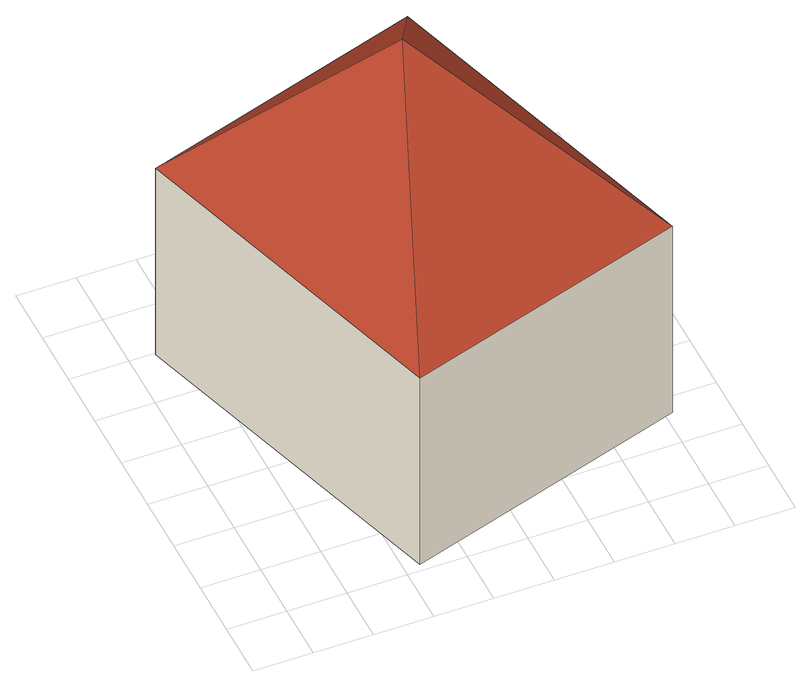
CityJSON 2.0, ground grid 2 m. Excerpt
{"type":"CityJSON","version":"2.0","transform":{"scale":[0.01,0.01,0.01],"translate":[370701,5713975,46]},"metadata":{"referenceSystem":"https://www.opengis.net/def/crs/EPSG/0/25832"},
"CityObjects":{
"building1":{"type":"Building","attributes":{"Geometrietyp2DReferenz":"3000","Gemeindeschluessel":"05513000","function":"31001_1010","roofType":"3500","measuredHeight":14.08,"storeysAboveGround":2},"address":[{"country":"Germany","locality":"Gelsenkirchen","thoroughfareNumber":"41","thoroughfareName":"Wiedehopfstraße"}],"geometry":[{"type":"Solid","lod":"2","boundaries":[[[[0,1,2,3]],[[4,5,1,0]],[[6,7,5,4]],[[3,2,7,6]],[[3,8,0]],[[0,8,4]],[[4,8,6]],[[6,8,3]],[[1,5,7,2]]]],"semantics":{"surfaces":[{"type":"WallSurface"},{"type":"RoofSurface"},{"type":"GroundSurface"}],"values":[[0,0,0,0,1,1,1,1,2]]}}]}
},
"vertices":[
[453,27,799],[453,27,17],[1424,333,17],[1424,333,799],[86,1195,799],[86,1195,17],[1056,1502,799],[1056,1502,17],[739,814,1425]
]}
